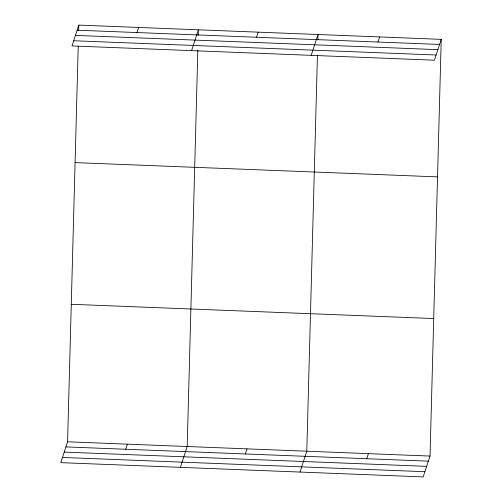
<?xml version="1.0" encoding="UTF-8"?>
<svg xmlns="http://www.w3.org/2000/svg" width="502" height="502" viewBox="0 0 502 502"><rect width="100%" height="100%" fill="white"/><g stroke="black" fill="none" stroke-linecap="round" stroke-linejoin="round"><path stroke-width="0.75" d="M441.227 39.357L434.418 60.196L71.974 45.933L78.789 25.1L441.227 39.357L430.026 456.067L423.211 476.9L60.773 462.643L67.582 441.804L78.218 46.197M78.638 30.572L78.789 25.1M197.844 50.118L187.19 446.51L180.381 467.349M198.246 35.272L198.39 29.806L191.582 50.639M317.427 55.609L306.791 451.216L299.983 472.049M317.848 39.978L317.998 34.512L311.19 55.345M136.927 32.548L138.59 27.453M256.528 37.255L258.197 32.159M125.72 449.252L127.389 444.157M377.95 42.03L379.612 36.935M245.327 453.959L246.99 448.863M366.742 458.734L368.412 453.639M77.12 30.195L439.564 44.452M75.425 35.391L437.863 49.648M73.675 40.744L436.112 55M75.087 162.61L437.531 176.873M71.278 304.294L433.722 318.55M67.582 441.804L430.026 456.067M65.919 446.899L428.357 461.156M64.218 452.095L426.662 466.352M62.474 457.447L424.912 471.704"/></g></svg>
